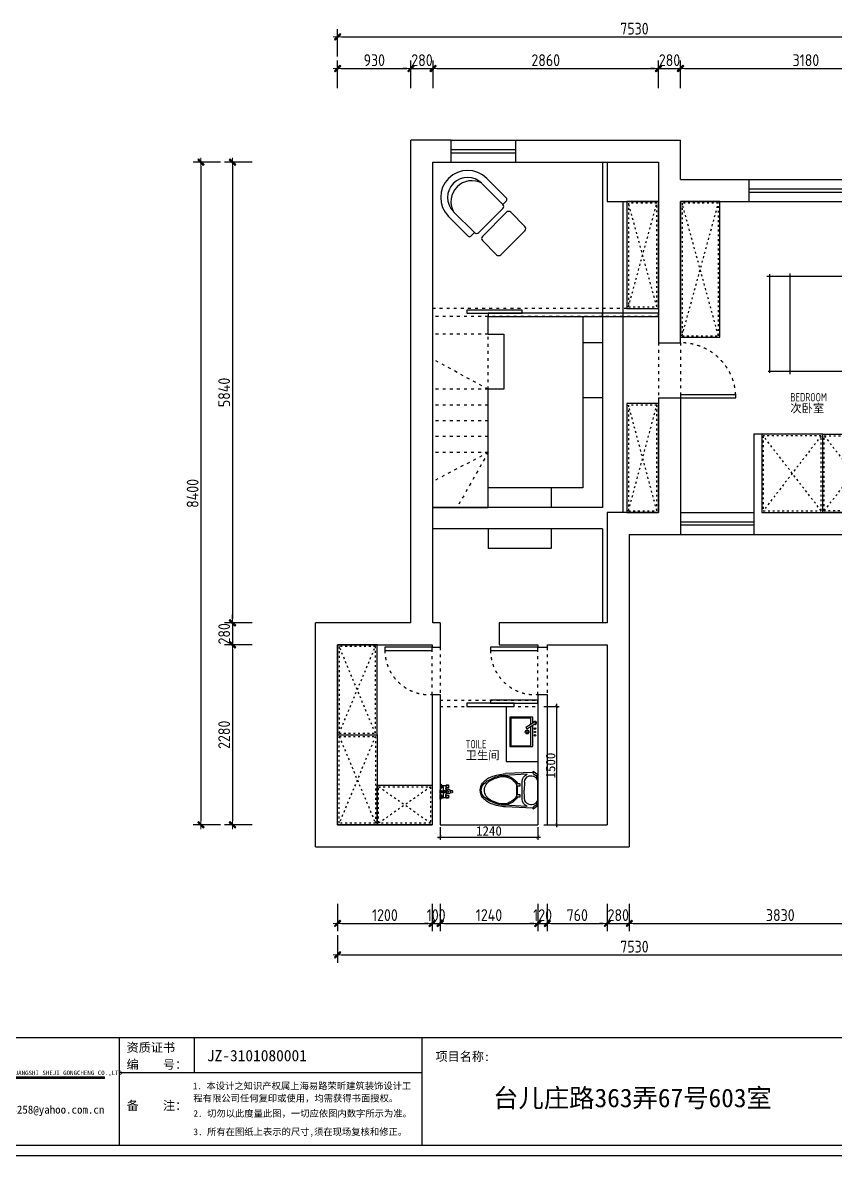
# Model space of a CAD drawing. Header units: millimetres. Extents: x -58733 to 427521, y -235734 to 553534.
# Drawn here: x 161435 to 171743, y -221810 to -207450 of the extents above; entities that cross this region are included whole.
import ezdxf

# ---------------------------------------------------------------- set-up
doc = ezdxf.new("R2010")
doc.units = ezdxf.units.MM
doc.linetypes.add('ACAD_ISO03W100', pattern=[30, 12, -18])
for name, color, linetype in [('00-墙体', 7, 'Continuous'), ('02-洁具及配件（地平图显示）', 1, 'Continuous'), ('02-活动家具', 1, 'Continuous'), ('E-立面活动家具', 1, 'Continuous'), ('图框', 251, 'Continuous'), ('目录文字', 8, 'Continuous')]:
    doc.layers.add(name, color=color, linetype=linetype)
doc.layers.add('P★10 文字说明', color=32, linetype='Continuous', lineweight=0)
doc.layers.add('墙体', color=7, linetype='Continuous', lineweight=30)
doc.styles.add('CCD_DIM', font='ARCHS.SHX')
doc.styles.get("Standard").update_dxf_attribs({"font": 'simsun.ttc'})
doc.styles.add('宋体', font='simsun.ttc', dxfattribs={"height": 120})
doc.styles.add('编号', font='ARCHSTYL.SHX', dxfattribs={"width": 0.8})
doc.styles.add('英文', font='simhei.ttf')
doc.styles.add('黑体', font='simhei.ttf')
doc.dimstyles.new('1', dxfattribs={"dimscale": 33, "dimtxt": 3, "dimasz": 1.2, "dimexe": 1, "dimexo": 1, "dimgap": 0.5, "dimtad": 1, "dimdec": 0, "dimrnd": 5, "dimdsep": 46, "dimtxsty": '宋体', "dimblk": 'ARCHTICK', "dimcen": 0.5, "dimdle": 1, "dimclrd": 251, "dimclre": 252, "dimclrt": 2, "dimadec": 0, "dimazin": 0, "dimtfac": 1, "dimtdec": 0, "dimtix": 1, "dimtmove": 2, "dimatfit": 3, "dimldrblk": 'DOT', "dimfxl": 5, "dimfxlon": 1, "dimlwd": -1, "dimlwe": -1, "dimarcsym": 0})
doc.dimstyles.new('海龍1：50', dxfattribs={"dimscale": 50, "dimtxt": 3, "dimasz": 1, "dimexe": 2, "dimexo": 2, "dimgap": 0.6, "dimtad": 1, "dimdec": 0, "dimrnd": 5, "dimdsep": 46, "dimtxsty": 'CCD_DIM', "dimblk": 'WS-cj', "dimcen": 1, "dimclrd": 242, "dimclre": 242, "dimclrt": 2, "dimadec": 0, "dimazin": 2, "dimtfac": 1, "dimtdec": 0, "dimtix": 1, "dimtmove": 2, "dimatfit": 3, "dimldrblk": 'CCD_Leader_Arrow', "dimfxl": 5, "dimfxlon": 1, "dimtolj": 1, "dimarcsym": 0})

# ---------------------------------------------------------------- blocks, each defined once
blk = doc.blocks.new('图框1比60')
blk.add_hatch(color=8).paths.add_polyline_path([(162610, 45245), (162610, 45227), (166263, 45227), (166263, 45245)])
at = {"color": 8}
for p, q in [((166263, 45245), (162610, 45245)), ((166263, 45227), (162610, 45227)), ((166263, 45227), (166263, 45245))]:
    blk.add_line(p, q, dxfattribs=at)
at = {"layer": '图框', "color": 8}
for p, q in [((161809, 45797), (185898, 45797)), ((161809, 45797), (185898, 45797)), ((166465, 45797), (166465, 44297)), ((167511, 45797), (167511, 45305)), ((170675, 45797), (170675, 44297)), ((170675, 45305), (166465, 45305)), ((161809, 44297), (185898, 44297))]:
    blk.add_line(p, q, dxfattribs=at)
at = {"layer": '图框', "color": 121}
blk.add_line((161670, 44157), (186038, 44157), dxfattribs=at)
at = {"layer": '目录文字', "color": 8, "width": 0.999898}
for s, height, style, p in [('资质证书', 123.8, '宋体', (166569, 45595)), ('项目名称:', 123.3, '黑体', (170866, 45468)), ('编    号：', 123.8, '宋体', (166569, 45359)), ('SHANGHAI RONGXIN JIANZHU ZHUANGSHI SHEJI GONGCHENG CO.,LTD', 61.54, '英文', (163713, 45273)), ('1. 本设计之知识产权属上海易路荣昕建筑装饰设计工', 92.51, '黑体', (167491, 45076)), ('台儿庄路363弄67号603室', 258.72, '宋体', (171666, 44826)), ('备    注：', 123.8, '宋体', (166569, 44788)), ('程有限公司任何复印或使用，均需获得书面授权。', 92.51, '黑体', (167498, 44904)), ('root@w5258.com rxw5258@yahoo.com.cn', 111.72, '英文', (163600, 44737)), ('2. 切勿以此度量此图，一切应依图内数字所示为准。', 92.51, '黑体', (167500, 44693)), ('3. 所有在图纸上表示的尺寸,须在现场复核和修正。', 92.51, '黑体', (167500, 44438))]:
    blk.add_text(s, height=height, dxfattribs=dict(at, style=style)).set_placement(p)
at = {"layer": '目录文字', "width": 1}
blk.add_text('JZ-3101080001', height=157.18, dxfattribs=at).set_placement((167687, 45465))
blk = doc.blocks.new('zw$DBEA')
for p, q in [((2102, 1237), (0, 1237)), ((36, 1266), (36, 20)), ((36, 1253), (36, 16)), ((2045, 30), (2045, 1248)), ((2086, 1253), (2086, 16)), ((16, 37), (2102, 37))]:
    blk.add_line(p, q)
at = {"color": 251}
for p, q in [((292, 1277), (292, 0)), ((987, 1277), (987, 0)), ((1556, 100), (1556, 1149)), ((1526, 1121), (1990, 1121)), ((1966, 1144), (1966, 106)), ((2003, 139), (1520, 139))]:
    blk.add_line(p, q, dxfattribs=at)
blk = doc.blocks.new('A$C47FE7B04')
at = {"color": 251}
for p, q in [((35, 136), (50, 437)), ((443, 136), (428, 437)), ((350, 200), (128, 200)), ((138, 171), (239, 175)), ((153, 278), (153, 229)), ((153, 229), (186, 229)), ((185, 271), (293, 271)), ((186, 229), (186, 271)), ((292, 256), (186, 256)), ((340, 171), (239, 175)), ((292, 271), (292, 229)), ((292, 229), (325, 229)), ((325, 229), (325, 278)), ((94, 14), (55, 14)), ((424, 14), (384, 14)), ((76, 0), (403, 0)), ((436, 0), (436, 0))]:
    blk.add_line(p, q, dxfattribs=at)
for p, q in [((12, 67), (28, 412)), ((466, 67), (450, 412)), ((42, 0), (0, 60)), ((436, 0), (478, 60)), ((436, 0), (42, 0))]:
    blk.add_line(p, q)
for centre, radius, start, end in [((239, 580), 151, 53.3224, 126.6999), ((704, 355), 678, 159.5, 175.2), ((305, 501), 254, 128, 158.7), ((173, 501), 254, 21.3, 52), ((-226, 355), 678, 4.8, 20.5), ((76, 64), 63.8, 177, 184.041), ((402, 64), 63.8, 355.9513, 3)]:
    blk.add_arc(centre, radius, start, end)
for centre, radius, start, end in [((667, 317), 635, 150.6001, 163.4407), ((667, 317), 620, 152.8687, 163.4334), ((302, 523), 216, 127.6232, 150.6955), ((239, 536), 140, 27.1313, 152.8687), ((239, 607), 111, 90, 128.3644), ((239, 607), 111, 51.6356, 90), ((176, 523), 216, 29.3045, 52.3768), ((-189, 317), 620, 16.5666, 27.1313), ((-189, 317), 635, 16.5593, 29.3999), ((256, 441), 206, 164.0575, 208.1206), ((256, 441), 191, 164.0809, 199.8651), ((222, 441), 191, 340.1349, 15.9191), ((222, 441), 206, 331.8794, 15.9425), ((291, 457), 244, 207.4735, 235.4741), ((291, 457), 229, 200.5577, 226.0032), ((185, 347), 76.2, 226.0032, 270), ((293, 347), 76.2, 270, 313.9968), ((187, 457), 244, 304.5259, 332.5265), ((187, 457), 229, 313.9968, 339.4423), ((137, 88), 112, 94.5, 155.1), ((141, 82), 89.1, 92.2, 160.4), ((337, 82), 89.1, 19.6, 87.8), ((341, 88), 112, 24.9, 85.5), ((5, 10), 49.9, 81.6639, 95.7795), ((5, 10), 49.9, 4.936, 81.6639), ((144, 89), 89.8, 164.9956, 261.9532), ((334, 89), 89.8, 278.0468, 15.0044), ((473, 10), 49.9, 98.403, 175.064), ((473, 10), 49.9, 84.2205, 98.403)]:
    blk.add_arc(centre, radius, start, end, dxfattribs=at)
blk = doc.blocks.new('A$C148A1841')
at = {"extrusion": (0, 1, 0)}
for p, q in [((0, 360), (0, 0)), ((95, 360), (0, 360)), ((460, 360), (125, 360)), ((460, 0), (460, 360)), ((0, 0), (460, 0))]:
    blk.add_line(p, q, dxfattribs=at)
at = {"color": 251, "ltscale": 10, "extrusion": (0, 1, 0)}
for p, q in [((15, 330), (15, 15)), ((114, 330), (15, 330)), ((445, 330), (143, 330)), ((445, 15), (445, 330)), ((15, 15), (445, 15))]:
    blk.add_line(p, q, dxfattribs=at)
at = {"color": 251}
for p, q in [((198, 271), (216, 271)), ((230, 288), (230, 304)), ((230, 254), (230, 238)), ((246, 271), (263, 271))]:
    blk.add_line(p, q, dxfattribs=at)
at = {"color": 251, "ltscale": 10}
blk.add_lwpolyline([(162, 252), (183, 266), (98, 402, 1), (77, 389)], format="xyb", close=True, dxfattribs=at)
at = {"color": 251}
for radius in [29.4, 19.8]:
    blk.add_circle((230, 271), radius, dxfattribs=at)
at = {"color": 251, "ltscale": 10}
blk.add_arc((88, 396), 25, 331.6515, 271.6515, dxfattribs=at)
at = {"color": 251}
for centre, major_axis, start_param, end_param in [((177, 396), (-9.43, 9.43), 0.785398, 7.068583), ((230, 396), (-6.29, 6.29), 0.785398, 7.068583), ((283, 396), (9.43, 9.43), 2.356194490192192, 8.639379797371777)]:
    blk.add_ellipse(centre, major_axis=major_axis, ratio=1, start_param=start_param, end_param=end_param, dxfattribs=at)
blk = doc.blocks.new('A$C161B1048')
for p, q in [((0, 159), (58, 159)), ((0, 151), (0, 159)), ((0, 151), (16, 135)), ((58, 151), (43, 135)), ((58, 159), (58, 151)), ((119, 159), (71, 159)), ((86, 147), (85, 147)), ((86, 147), (86, 100)), ((95, 147), (86, 147)), ((95, 147), (104, 147)), ((104, 147), (104, 100)), ((104, 147), (106, 147)), ((190, 159), (132, 159)), ((132, 159), (132, 151)), ((132, 151), (147, 135)), ((190, 151), (175, 135)), ((190, 151), (190, 159)), ((16, 135), (19, 135)), ((19, 130), (16, 128)), ((16, 128), (16, 122)), ((16, 122), (19, 120)), ((19, 120), (16, 118)), ((16, 118), (16, 89)), ((18, 87), (18, 86)), ((19, 135), (19, 130)), ((39, 120), (86, 120)), ((40, 135), (40, 130)), ((43, 135), (40, 135)), ((40, 130), (42, 128)), ((42, 122), (40, 120)), ((42, 128), (42, 122)), ((43, 87), (55, 87)), ((43, 86), (43, 87)), ((70, 46), (79, 84)), ((70, 44), (70, 44)), ((75, 74), (75, 67)), ((79, 34), (82, 5)), ((86, 100), (104, 100)), ((86, 89), (86, 85)), ((86, 89), (104, 89)), ((88, 0), (95, 0)), ((102, 0), (95, 0)), ((104, 120), (171, 120)), ((104, 89), (104, 85)), ((111, 34), (107, 5)), ((111, 84), (120, 46)), ((147, 87), (134, 87)), ((147, 135), (150, 135)), ((147, 86), (147, 87)), ((150, 130), (148, 128)), ((148, 128), (148, 122)), ((148, 122), (150, 120)), ((150, 135), (150, 130)), ((172, 120), (171, 120)), ((171, 87), (171, 87)), ((171, 87), (171, 86)), ((172, 135), (172, 130)), ((175, 135), (172, 135)), ((172, 130), (174, 128)), ((174, 122), (172, 120)), ((174, 128), (174, 122)), ((174, 89), (174, 118))]:
    blk.add_line(p, q)
at = {"color": 251}
for p, q in [((58, 151), (0, 151)), ((132, 151), (190, 151)), ((15, 54), (20, 78)), ((18, 87), (43, 87)), ((18, 86), (43, 86)), ((19, 135), (29, 135)), ((19, 130), (29, 130)), ((19, 120), (29, 120)), ((31, 52), (19, 52)), ((23, 128), (21, 130)), ((21, 120), (23, 122)), ((23, 128), (26, 130)), ((23, 122), (23, 128)), ((23, 122), (26, 120)), ((40, 135), (29, 135)), ((40, 130), (29, 130)), ((40, 120), (29, 120)), ((31, 52), (42, 52)), ((35, 128), (32, 130)), ((35, 122), (32, 120)), ((35, 128), (37, 130)), ((35, 122), (35, 128)), ((37, 120), (35, 122)), ((46, 54), (41, 78)), ((76, 58), (74, 63)), ((79, 57), (76, 58)), ((80, 67), (79, 57)), ((89, 65), (93, 53)), ((93, 53), (98, 53)), ((98, 53), (101, 65)), ((110, 68), (110, 57)), ((110, 57), (114, 58)), ((115, 74), (114, 69)), ((114, 58), (116, 65)), ((121, 44), (121, 44)), ((143, 54), (149, 78)), ((171, 87), (147, 87)), ((171, 86), (147, 86)), ((159, 52), (147, 52)), ((150, 135), (161, 135)), ((150, 130), (161, 130)), ((150, 120), (161, 120)), ((155, 128), (153, 130)), ((153, 120), (155, 122)), ((155, 128), (158, 130)), ((155, 122), (155, 128)), ((155, 122), (158, 120)), ((159, 52), (171, 52)), ((172, 135), (161, 135)), ((172, 130), (161, 130)), ((172, 120), (161, 120)), ((167, 128), (164, 130)), ((167, 122), (164, 120)), ((167, 128), (169, 130)), ((167, 122), (167, 128)), ((169, 120), (167, 122)), ((175, 54), (169, 78))]:
    blk.add_line(p, q, dxfattribs=at)
for centre, radius, start, end in [((86, 163), 16.1, 196.4663, 264.7097), ((104, 163), 16.1, 275.2903, 343.5337), ((216, 37), 206, 167.1247, 175.6663), ((32, 106), 57, 247.8225, 268.6863), ((19, 81), 4.17, 95.2861, 155.1491), ((18, 89), 2.26, 180, 283.6855), ((29, 106), 57, 271.3137, 292.1775), ((42, 81), 4.17, 24.8509, 84.7139), ((-155, 37), 206, 4.3337, 12.8753), ((55, 66), 20.9, 23.4502, 90), ((76, 43), 6.14, 155.6461, 180), ((76, 43), 6.14, 180, 221.2126), ((85, 51), 18.4, 221.2126, 244.6886), ((91, 64), 32.8, 244.6886, 258.9162), ((80, 84), 0.732, 111.5874, 180), ((80, 84), 0.732, 180, 248.4126), ((87, 66), 20.2, 99.3077, 111.5874), ((87, 102), 20.2, 248.4126, 260.6923), ((88, 6), 5.6, 186.0979, 272.3749), ((93, 94), 9.16, 140.1022, 219.8978), ((92, 37), 49.5, 96.7319, 99.3077), ((92, 131), 49.5, 260.6923, 266.1163), ((95, 85), 53.9, 258.9162, 270), ((87, 85), 0.443, 180, 247.4671), ((91, 95), 11, 247.4671, 260.2489), ((93, 111), 26.9, 260.2489, 265.9284), ((95, 178), 96.5, 266.1163, 270), ((95, 136), 52.2, 265.9284, 270), ((95, 136), 52.2, 270, 274.0716), ((95, 178), 96.5, 270, 273.8837), ((95, 85), 53.9, 270, 281.0838), ((97, 111), 26.9, 274.0716, 279.7511), ((100, 95), 11, 279.7511, 292.5329), ((98, 131), 49.5, 273.8837, 279.3077), ((102, 6), 5.6, 267.6251, 353.9021), ((97, 94), 9.16, 320.1022, 39.8978), ((98, 37), 49.5, 80.6923, 83.2681), ((104, 85), 0.443, 292.5329, 0), ((99, 64), 32.8, 281.0838, 295.3114), ((103, 66), 20.2, 68.4126, 80.6923), ((103, 102), 20.2, 279.3077, 291.5874), ((110, 84), 0.732, 291.5874, 0), ((110, 84), 0.732, 360, 68.4126), ((105, 51), 18.4, 295.3114, 318.7874), ((134, 66), 20.9, 90, 156.5498), ((115, 43), 6.14, 318.7874, 0), ((115, 43), 6.14, 0, 24.3539), ((345, 37), 206, 167.1247, 175.6663), ((160, 106), 57, 247.8225, 268.6863), ((147, 81), 4.17, 95.2861, 155.1491), ((158, 106), 57, 271.3137, 292.1775), ((172, 89), 2.26, 256.3145, 0), ((171, 81), 4.17, 24.8509, 84.7139), ((172, 118), 2, 0, 90), ((-27, 37), 206, 4.3337, 12.8753)]:
    blk.add_arc(centre, radius, start, end)
for centre, radius, start, end in [((11, 60), 7.1, 268.6863, 306.614), ((-79, 60), 94, 356.2802, 9.9331), ((19, 57), 4.74, 212.3784, 270), ((30, 73), 10.8, 86.7185, 152.529), ((31, 73), 10.8, 27.471, 93.2815), ((42, 57), 4.74, 270, 327.6216), ((140, 60), 94, 170.0669, 183.7198), ((51, 60), 7.1, 233.386, 271.3137), ((95, 100), 17, 122.2278, 235.4154), ((84, 94), 5.2, 68.9619, 78.2634), ((84, 95), 5.2, 281.7366, 291.0381), ((84, 94), 4.83, 47.1211, 68.9619), ((84, 95), 4.83, 291.0381, 312.8789), ((84, 94), 4.53, 24.0405, 47.1211), ((84, 95), 4.53, 312.8789, 335.9595), ((85, 94), 4.18, 0, 24.0405), ((85, 94), 4.18, 335.9595, 0), ((94, 94), 4.18, 155.9595, 180), ((94, 94), 4.18, 180, 204.0405), ((95, 94), 4.53, 132.8789, 155.9595), ((95, 95), 4.53, 204.0405, 227.1211), ((95, 94), 4.83, 111.0381, 132.8789), ((95, 95), 4.83, 227.1211, 248.9619), ((95, 94), 5.2, 90, 111.0381), ((95, 95), 5.2, 248.9619, 270), ((95, 94), 5.2, 68.9619, 90), ((95, 95), 5.2, 270, 291.0381), ((95, 94), 4.83, 47.1211, 68.9619), ((95, 95), 4.83, 291.0381, 312.8789), ((95, 94), 4.53, 24.0405, 47.1211), ((95, 95), 4.53, 312.8789, 335.9595), ((96, 94), 4.18, 0, 24.0405), ((96, 94), 4.18, 335.9595, 0), ((106, 94), 4.18, 155.9595, 180), ((106, 94), 4.18, 180, 204.0405), ((106, 94), 4.53, 132.8789, 155.9595), ((106, 95), 4.53, 204.0405, 227.1211), ((106, 94), 4.83, 111.0381, 132.8789), ((106, 95), 4.83, 227.1211, 248.9619), ((95, 100), 17, 304.4767, 58.4244), ((106, 94), 5.2, 101.7366, 111.0381), ((106, 95), 5.2, 248.9619, 258.2634), ((139, 60), 7.1, 268.6863, 306.614), ((49, 60), 94, 356.2802, 9.9331), ((147, 57), 4.74, 212.3784, 270), ((158, 73), 10.8, 86.7185, 152.529), ((160, 73), 10.8, 27.471, 93.2815), ((171, 57), 4.74, 270, 327.6216), ((269, 60), 94, 170.0669, 183.7198), ((179, 60), 7.1, 233.386, 271.3137)]:
    blk.add_arc(centre, radius, start, end, dxfattribs=at)
blk = doc.blocks.new('zw$DCE2')
for p, q in [((316, 1068), (11, 763)), ((550, 889), (370, 1068)), ((550, 835), (244, 530)), ((597, 788), (291, 483)), ((651, 788), (695, 833)), ((979, 585), (731, 833)), ((11, 709), (191, 530)), ((291, 429), (246, 384)), ((246, 349), (495, 100)), ((246, 349), (375, 220))]:
    blk.add_line(p, q)
at = {"color": 251}
for p, q in [((916, 522), (651, 788)), ((291, 429), (557, 163)), ((291, 429), (382, 338))]:
    blk.add_line(p, q, dxfattribs=at)
for centre, radius, start, end in [((343, 1041), 38.1, 45, 135), ((523, 862), 38.1, 315, 45), ((38, 736), 38.1, 135, 225), ((624, 761), 38.1, 45, 135), ((713, 815), 25, 45, 135), ((737, 342), 342, 225, 45), ((217, 557), 38.1, 225, 315), ((318, 456), 38.1, 135, 225), ((264, 366), 25, 135, 225)]:
    blk.add_arc(centre, radius, start, end)
for centre, radius, start, end in [((737, 342), 254, 225, 45), ((684, 395), 265, 241.2602, 28.7398)]:
    blk.add_arc(centre, radius, start, end, dxfattribs=at)
blk = doc.blocks.new('WS-cj')
blk.add_hatch(color=1).paths.add_polyline_path([(0.59, 0.82), (-0.82, -0.59), (-0.59, -0.82), (0.82, 0.59)])
at = {"color": 1, "linetype": 'ByBlock', "lineweight": 0}
for p, q in [((-1.1, 0), (0, 0)), ((0, 0), (1.1, 0))]:
    blk.add_line(p, q, dxfattribs=at)
at = {"color": 1}
blk.add_lwpolyline([(0.59, 0.82), (-0.82, -0.59), (-0.59, -0.82), (0.82, 0.59)], close=True, dxfattribs=at)
blk = doc.blocks.new('*D1204')
at = {"color": 242, "lineweight": -2}
for p, q in [((165430, -208281), (165430, -207931)), ((165480, -208031), (166310, -208031)), ((166360, -208281), (166360, -207931))]:
    blk.add_line(p, q, dxfattribs=at)
at = {"layer": 'Defpoints', "color": 0}
for p in [(166360, -208031), (165430, -208431), (166360, -208431)]:
    blk.add_point(p, dxfattribs=at)
at = {"color": 242, "linetype": 'ByBlock', "lineweight": -2, "xscale": 50, "yscale": 50, "zscale": 50, "rotation": 180}
blk.add_blockref('WS-cj', (165430, -208031), dxfattribs=at)
at = {"color": 242, "linetype": 'ByBlock', "lineweight": -2, "xscale": 50, "yscale": 50, "zscale": 50}
blk.add_blockref('WS-cj', (166360, -208031), dxfattribs=at)
at = {"color": 2, "insert": (165895, -207926), "char_height": 150, "attachment_point": 5, "style": 'CCD_DIM'}
blk.add_mtext('\\A1;930', dxfattribs=at)
blk = doc.blocks.new('CCD_Leader_Arrow')
at = {"color": 1, "linetype": 'ByBlock'}
blk.add_line((0, 0), (-1, 0), dxfattribs=at)
for points in [[(-0.86, 0.67), (-0.6, 0.85), (-0.24, 0), (0, 0)], [(-0.86, -0.67), (-0.6, -0.85), (-0.24, 0), (0, 0)]]:
    blk.add_solid(points, dxfattribs=at)
blk = doc.blocks.new('*D1205')
at = {"color": 242, "lineweight": -2}
for p, q in [((166310, -208031), (166260, -208031)), ((166360, -208281), (166360, -207931)), ((166360, -208031), (166640, -208031)), ((166640, -208281), (166640, -207931)), ((166690, -208031), (166740, -208031))]:
    blk.add_line(p, q, dxfattribs=at)
at = {"layer": 'Defpoints', "color": 0}
for p in [(166640, -208031), (166360, -208431), (166640, -208431)]:
    blk.add_point(p, dxfattribs=at)
at = {"color": 242, "linetype": 'ByBlock', "lineweight": -2, "xscale": 50, "yscale": 50, "zscale": 50}
blk.add_blockref('WS-cj', (166360, -208031), dxfattribs=at)
at = {"color": 242, "linetype": 'ByBlock', "lineweight": -2, "xscale": 50, "yscale": 50, "zscale": 50, "rotation": 180}
blk.add_blockref('WS-cj', (166640, -208031), dxfattribs=at)
at = {"color": 2, "insert": (166500, -207926), "char_height": 150, "attachment_point": 5, "style": 'CCD_DIM'}
blk.add_mtext('\\A1;280', dxfattribs=at)
blk = doc.blocks.new('*D1206')
at = {"color": 242, "lineweight": -2}
for p, q in [((166640, -208281), (166640, -207931)), ((166690, -208031), (169450, -208031)), ((169500, -208281), (169500, -207931))]:
    blk.add_line(p, q, dxfattribs=at)
at = {"layer": 'Defpoints', "color": 0}
for p in [(169500, -208031), (166640, -208431), (169500, -208431)]:
    blk.add_point(p, dxfattribs=at)
at = {"color": 242, "linetype": 'ByBlock', "lineweight": -2, "xscale": 50, "yscale": 50, "zscale": 50, "rotation": 180}
blk.add_blockref('WS-cj', (166640, -208031), dxfattribs=at)
at = {"color": 242, "linetype": 'ByBlock', "lineweight": -2, "xscale": 50, "yscale": 50, "zscale": 50}
blk.add_blockref('WS-cj', (169500, -208031), dxfattribs=at)
at = {"color": 2, "insert": (168070, -207926), "char_height": 150, "attachment_point": 5, "style": 'CCD_DIM'}
blk.add_mtext('\\A1;2860', dxfattribs=at)
blk = doc.blocks.new('*D1207')
at = {"color": 242, "lineweight": -2}
for p, q in [((169450, -208031), (169400, -208031)), ((169500, -208281), (169500, -207931)), ((169500, -208031), (169780, -208031)), ((169780, -208281), (169780, -207931)), ((169830, -208031), (169880, -208031))]:
    blk.add_line(p, q, dxfattribs=at)
at = {"layer": 'Defpoints', "color": 0}
for p in [(169780, -208031), (169500, -208431), (169780, -208431)]:
    blk.add_point(p, dxfattribs=at)
at = {"color": 242, "linetype": 'ByBlock', "lineweight": -2, "xscale": 50, "yscale": 50, "zscale": 50}
blk.add_blockref('WS-cj', (169500, -208031), dxfattribs=at)
at = {"color": 242, "linetype": 'ByBlock', "lineweight": -2, "xscale": 50, "yscale": 50, "zscale": 50, "rotation": 180}
blk.add_blockref('WS-cj', (169780, -208031), dxfattribs=at)
at = {"color": 2, "insert": (169640, -207926), "char_height": 150, "attachment_point": 5, "style": 'CCD_DIM'}
blk.add_mtext('\\A1;280', dxfattribs=at)
blk = doc.blocks.new('*D1208')
at = {"color": 242, "lineweight": -2}
for p, q in [((169780, -208281), (169780, -207931)), ((169830, -208031), (172910, -208031)), ((172960, -208281), (172960, -207931))]:
    blk.add_line(p, q, dxfattribs=at)
at = {"layer": 'Defpoints', "color": 0}
for p in [(172960, -208031), (169780, -208431), (172960, -208431)]:
    blk.add_point(p, dxfattribs=at)
at = {"color": 242, "linetype": 'ByBlock', "lineweight": -2, "xscale": 50, "yscale": 50, "zscale": 50, "rotation": 180}
blk.add_blockref('WS-cj', (169780, -208031), dxfattribs=at)
at = {"color": 242, "linetype": 'ByBlock', "lineweight": -2, "xscale": 50, "yscale": 50, "zscale": 50}
blk.add_blockref('WS-cj', (172960, -208031), dxfattribs=at)
at = {"color": 2, "insert": (171370, -207926), "char_height": 150, "attachment_point": 5, "style": 'CCD_DIM'}
blk.add_mtext('\\A1;3180', dxfattribs=at)
blk = doc.blocks.new('*D1209')
at = {"color": 242, "lineweight": -2}
for p, q in [((165430, -207881), (165430, -207531)), ((165480, -207631), (172910, -207631)), ((172960, -207881), (172960, -207531))]:
    blk.add_line(p, q, dxfattribs=at)
at = {"layer": 'Defpoints', "color": 0}
for p in [(172960, -207631), (165430, -208431), (172960, -208431)]:
    blk.add_point(p, dxfattribs=at)
at = {"color": 242, "linetype": 'ByBlock', "lineweight": -2, "xscale": 50, "yscale": 50, "zscale": 50, "rotation": 180}
blk.add_blockref('WS-cj', (165430, -207631), dxfattribs=at)
at = {"color": 242, "linetype": 'ByBlock', "lineweight": -2, "xscale": 50, "yscale": 50, "zscale": 50}
blk.add_blockref('WS-cj', (172960, -207631), dxfattribs=at)
at = {"color": 2, "insert": (169195, -207526), "char_height": 150, "attachment_point": 5, "style": 'CCD_DIM'}
blk.add_mtext('\\A1;7530', dxfattribs=at)
blk = doc.blocks.new('*D1210')
at = {"color": 242, "lineweight": -2}
for p, q in [((165430, -218619), (165430, -218969)), ((166630, -218619), (166630, -218969)), ((165480, -218869), (166580, -218869))]:
    blk.add_line(p, q, dxfattribs=at)
at = {"layer": 'Defpoints', "color": 0}
for p in [(165430, -218469), (166630, -218469), (166630, -218869)]:
    blk.add_point(p, dxfattribs=at)
at = {"color": 242, "linetype": 'ByBlock', "lineweight": -2, "xscale": 50, "yscale": 50, "zscale": 50, "rotation": 180}
blk.add_blockref('WS-cj', (165430, -218869), dxfattribs=at)
at = {"color": 242, "linetype": 'ByBlock', "lineweight": -2, "xscale": 50, "yscale": 50, "zscale": 50}
blk.add_blockref('WS-cj', (166630, -218869), dxfattribs=at)
at = {"color": 2, "insert": (166030, -218764), "char_height": 150, "attachment_point": 5, "style": 'CCD_DIM'}
blk.add_mtext('\\A1;1200', dxfattribs=at)
blk = doc.blocks.new('*D1211')
at = {"color": 242, "lineweight": -2}
for p, q in [((166730, -218619), (166730, -218969)), ((167970, -218619), (167970, -218969)), ((166780, -218869), (167920, -218869))]:
    blk.add_line(p, q, dxfattribs=at)
at = {"layer": 'Defpoints', "color": 0}
for p in [(166730, -218469), (167970, -218469), (167970, -218869)]:
    blk.add_point(p, dxfattribs=at)
at = {"color": 242, "linetype": 'ByBlock', "lineweight": -2, "xscale": 50, "yscale": 50, "zscale": 50, "rotation": 180}
blk.add_blockref('WS-cj', (166730, -218869), dxfattribs=at)
at = {"color": 242, "linetype": 'ByBlock', "lineweight": -2, "xscale": 50, "yscale": 50, "zscale": 50}
blk.add_blockref('WS-cj', (167970, -218869), dxfattribs=at)
at = {"color": 2, "insert": (167350, -218764), "char_height": 150, "attachment_point": 5, "style": 'CCD_DIM'}
blk.add_mtext('\\A1;1240', dxfattribs=at)
blk = doc.blocks.new('*D1212')
at = {"color": 242, "lineweight": -2}
for p, q in [((168090, -218619), (168090, -218969)), ((168850, -218619), (168850, -218969)), ((168140, -218869), (168800, -218869))]:
    blk.add_line(p, q, dxfattribs=at)
at = {"layer": 'Defpoints', "color": 0}
for p in [(168090, -218469), (168850, -218469), (168850, -218869)]:
    blk.add_point(p, dxfattribs=at)
at = {"color": 242, "linetype": 'ByBlock', "lineweight": -2, "xscale": 50, "yscale": 50, "zscale": 50, "rotation": 180}
blk.add_blockref('WS-cj', (168090, -218869), dxfattribs=at)
at = {"color": 242, "linetype": 'ByBlock', "lineweight": -2, "xscale": 50, "yscale": 50, "zscale": 50}
blk.add_blockref('WS-cj', (168850, -218869), dxfattribs=at)
at = {"color": 2, "insert": (168470, -218764), "char_height": 150, "attachment_point": 5, "style": 'CCD_DIM'}
blk.add_mtext('\\A1;760', dxfattribs=at)
blk = doc.blocks.new('*D1213')
at = {"color": 242, "lineweight": -2}
for p, q in [((168850, -218619), (168850, -218969)), ((169130, -218619), (169130, -218969)), ((168800, -218869), (168750, -218869)), ((168850, -218869), (169130, -218869)), ((169180, -218869), (169230, -218869))]:
    blk.add_line(p, q, dxfattribs=at)
at = {"layer": 'Defpoints', "color": 0}
for p in [(168850, -218469), (169130, -218469), (169130, -218869)]:
    blk.add_point(p, dxfattribs=at)
at = {"color": 242, "linetype": 'ByBlock', "lineweight": -2, "xscale": 50, "yscale": 50, "zscale": 50}
blk.add_blockref('WS-cj', (168850, -218869), dxfattribs=at)
at = {"color": 242, "linetype": 'ByBlock', "lineweight": -2, "xscale": 50, "yscale": 50, "zscale": 50, "rotation": 180}
blk.add_blockref('WS-cj', (169130, -218869), dxfattribs=at)
at = {"color": 2, "insert": (168990, -218764), "char_height": 150, "attachment_point": 5, "style": 'CCD_DIM'}
blk.add_mtext('\\A1;280', dxfattribs=at)
blk = doc.blocks.new('*D1214')
at = {"color": 242, "lineweight": -2}
for p, q in [((169130, -218619), (169130, -218969)), ((172960, -218619), (172960, -218969)), ((169180, -218869), (172910, -218869))]:
    blk.add_line(p, q, dxfattribs=at)
at = {"layer": 'Defpoints', "color": 0}
for p in [(169130, -218469), (172960, -218469), (172960, -218869)]:
    blk.add_point(p, dxfattribs=at)
at = {"color": 242, "linetype": 'ByBlock', "lineweight": -2, "xscale": 50, "yscale": 50, "zscale": 50, "rotation": 180}
blk.add_blockref('WS-cj', (169130, -218869), dxfattribs=at)
at = {"color": 242, "linetype": 'ByBlock', "lineweight": -2, "xscale": 50, "yscale": 50, "zscale": 50}
blk.add_blockref('WS-cj', (172960, -218869), dxfattribs=at)
at = {"color": 2, "insert": (171045, -218764), "char_height": 150, "attachment_point": 5, "style": 'CCD_DIM'}
blk.add_mtext('\\A1;3830', dxfattribs=at)
blk = doc.blocks.new('*D1215')
at = {"color": 242, "lineweight": -2}
for p, q in [((165430, -219019), (165430, -219369)), ((172960, -219019), (172960, -219369)), ((165480, -219269), (172910, -219269))]:
    blk.add_line(p, q, dxfattribs=at)
at = {"layer": 'Defpoints', "color": 0}
for p in [(165430, -218469), (172960, -218469), (172960, -219269)]:
    blk.add_point(p, dxfattribs=at)
at = {"color": 242, "linetype": 'ByBlock', "lineweight": -2, "xscale": 50, "yscale": 50, "zscale": 50, "rotation": 180}
blk.add_blockref('WS-cj', (165430, -219269), dxfattribs=at)
at = {"color": 242, "linetype": 'ByBlock', "lineweight": -2, "xscale": 50, "yscale": 50, "zscale": 50}
blk.add_blockref('WS-cj', (172960, -219269), dxfattribs=at)
at = {"color": 2, "insert": (169195, -219164), "char_height": 150, "attachment_point": 5, "style": 'CCD_DIM'}
blk.add_mtext('\\A1;7530', dxfattribs=at)
blk = doc.blocks.new('*D1216')
at = {"color": 242, "lineweight": -2}
for p, q in [((164346, -209218), (163996, -209218)), ((164096, -209268), (164096, -215008)), ((164346, -215058), (163996, -215058))]:
    blk.add_line(p, q, dxfattribs=at)
at = {"layer": 'Defpoints', "color": 0}
for p in [(164496, -209218), (164096, -215058), (164496, -215058)]:
    blk.add_point(p, dxfattribs=at)
at = {"color": 242, "linetype": 'ByBlock', "lineweight": -2, "xscale": 50, "yscale": 50, "zscale": 50}
for p, rotation in [((164096, -209218), 90), ((164096, -215058), 270)]:
    blk.add_blockref('WS-cj', p, dxfattribs=dict(at, rotation=rotation))
at = {"color": 2, "insert": (163991, -212138), "char_height": 150, "attachment_point": 5, "rotation": 90, "style": 'CCD_DIM'}
blk.add_mtext('\\A1;5840', dxfattribs=at)
blk = doc.blocks.new('*D1217')
at = {"color": 242, "lineweight": -2}
for p, q in [((164096, -215008), (164096, -214958)), ((164346, -215058), (163996, -215058)), ((164096, -215058), (164096, -215338)), ((164346, -215338), (163996, -215338)), ((164096, -215388), (164096, -215438))]:
    blk.add_line(p, q, dxfattribs=at)
at = {"layer": 'Defpoints', "color": 0}
for p in [(164496, -215058), (164096, -215338), (164496, -215338)]:
    blk.add_point(p, dxfattribs=at)
at = {"color": 242, "linetype": 'ByBlock', "lineweight": -2, "xscale": 50, "yscale": 50, "zscale": 50}
for p, rotation in [((164096, -215058), 270), ((164096, -215338), 90)]:
    blk.add_blockref('WS-cj', p, dxfattribs=dict(at, rotation=rotation))
at = {"color": 2, "insert": (163991, -215198), "char_height": 150, "attachment_point": 5, "rotation": 90, "style": 'CCD_DIM'}
blk.add_mtext('\\A1;280', dxfattribs=at)
blk = doc.blocks.new('*D1218')
at = {"color": 242, "lineweight": -2}
for p, q in [((164346, -215338), (163996, -215338)), ((164096, -215388), (164096, -217568)), ((164346, -217618), (163996, -217618))]:
    blk.add_line(p, q, dxfattribs=at)
at = {"layer": 'Defpoints', "color": 0}
for p in [(164496, -215338), (164096, -217618), (164496, -217618)]:
    blk.add_point(p, dxfattribs=at)
at = {"color": 242, "linetype": 'ByBlock', "lineweight": -2, "xscale": 50, "yscale": 50, "zscale": 50}
for p, rotation in [((164096, -215338), 90), ((164096, -217618), 270)]:
    blk.add_blockref('WS-cj', p, dxfattribs=dict(at, rotation=rotation))
at = {"color": 2, "insert": (163991, -216478), "char_height": 150, "attachment_point": 5, "rotation": 90, "style": 'CCD_DIM'}
blk.add_mtext('\\A1;2280', dxfattribs=at)
blk = doc.blocks.new('*D1219')
at = {"color": 242, "lineweight": -2}
for p, q in [((163946, -209218), (163596, -209218)), ((163696, -209268), (163696, -217568)), ((163946, -217618), (163596, -217618))]:
    blk.add_line(p, q, dxfattribs=at)
at = {"layer": 'Defpoints', "color": 0}
for p in [(164496, -209218), (163696, -217618), (164496, -217618)]:
    blk.add_point(p, dxfattribs=at)
at = {"color": 242, "linetype": 'ByBlock', "lineweight": -2, "xscale": 50, "yscale": 50, "zscale": 50}
for p, rotation in [((163696, -209218), 90), ((163696, -217618), 270)]:
    blk.add_blockref('WS-cj', p, dxfattribs=dict(at, rotation=rotation))
at = {"color": 2, "insert": (163591, -213418), "char_height": 150, "attachment_point": 5, "rotation": 90, "style": 'CCD_DIM'}
blk.add_mtext('\\A1;8400', dxfattribs=at)
blk = doc.blocks.new('*D1226')
at = {"color": 242, "lineweight": -2}
for p, q in [((167970, -218619), (167970, -218969)), ((168090, -218619), (168090, -218969)), ((167920, -218869), (167870, -218869)), ((167970, -218869), (168090, -218869)), ((168140, -218869), (168190, -218869))]:
    blk.add_line(p, q, dxfattribs=at)
at = {"layer": 'Defpoints', "color": 0}
for p in [(167970, -218469), (168090, -218469), (168090, -218869)]:
    blk.add_point(p, dxfattribs=at)
at = {"color": 242, "linetype": 'ByBlock', "lineweight": -2, "xscale": 50, "yscale": 50, "zscale": 50}
blk.add_blockref('WS-cj', (167970, -218869), dxfattribs=at)
at = {"color": 242, "linetype": 'ByBlock', "lineweight": -2, "xscale": 50, "yscale": 50, "zscale": 50, "rotation": 180}
blk.add_blockref('WS-cj', (168090, -218869), dxfattribs=at)
at = {"color": 2, "insert": (168030, -218764), "char_height": 150, "attachment_point": 5, "style": 'CCD_DIM'}
blk.add_mtext('\\A1;120', dxfattribs=at)
blk = doc.blocks.new('*D1227')
at = {"color": 242, "lineweight": -2}
for p, q in [((166630, -218619), (166630, -218969)), ((166730, -218619), (166730, -218969)), ((166580, -218869), (166530, -218869)), ((166630, -218869), (166730, -218869)), ((166780, -218869), (166830, -218869))]:
    blk.add_line(p, q, dxfattribs=at)
at = {"layer": 'Defpoints', "color": 0}
for p in [(166630, -218469), (166730, -218469), (166730, -218869)]:
    blk.add_point(p, dxfattribs=at)
at = {"color": 242, "linetype": 'ByBlock', "lineweight": -2, "xscale": 50, "yscale": 50, "zscale": 50}
blk.add_blockref('WS-cj', (166630, -218869), dxfattribs=at)
at = {"color": 242, "linetype": 'ByBlock', "lineweight": -2, "xscale": 50, "yscale": 50, "zscale": 50, "rotation": 180}
blk.add_blockref('WS-cj', (166730, -218869), dxfattribs=at)
at = {"color": 2, "insert": (166680, -218764), "char_height": 150, "attachment_point": 5, "style": 'CCD_DIM'}
blk.add_mtext('\\A1;100', dxfattribs=at)
blk = doc.blocks.new('_ArchTick')
at = {"color": 0, "linetype": 'ByBlock', "const_width": 0.15}
blk.add_lwpolyline([(-0.5, -0.5), (0.5, 0.5)], dxfattribs=at)
blk = doc.blocks.new('*D1455')
at = {"color": 251}
blk.add_line((168209, -217651), (168209, -216085), dxfattribs=at)
at = {"color": 252}
for p, q in [((168044, -216118), (168242, -216118)), ((168044, -217618), (168242, -217618))]:
    blk.add_line(p, q, dxfattribs=at)
at = {"layer": 'Defpoints', "color": 0}
for p in [(167970, -216118), (168209, -216118), (167970, -217618)]:
    blk.add_point(p, dxfattribs=at)
at = {"color": 251, "xscale": 39.6, "yscale": 39.6, "zscale": 39.6}
for p, rotation in [((168209, -216118), 90), ((168209, -217618), 270)]:
    blk.add_blockref('_ArchTick', p, dxfattribs=dict(at, rotation=rotation))
at = {"color": 2, "insert": (168132, -216868), "char_height": 120, "attachment_point": 5, "rotation": 90, "style": '宋体'}
blk.add_mtext('1500', dxfattribs=at)
blk = doc.blocks.new('_Dot')
at = {"color": 0, "linetype": 'ByBlock', "lineweight": -2}
blk.add_line((-0.5, 0), (-1, 0), dxfattribs=at)
at = {"color": 0, "linetype": 'ByBlock', "const_width": 0.5}
blk.add_lwpolyline([(-0.25, 0, 1), (0.25, 0, 1)], format="xyb", close=True, dxfattribs=at)
blk = doc.blocks.new('*D1456')
at = {"color": 252}
for p, q in [((166730, -217651), (166730, -217808)), ((167970, -217651), (167970, -217808))]:
    blk.add_line(p, q, dxfattribs=at)
at = {"color": 251}
blk.add_line((166697, -217775), (168003, -217775), dxfattribs=at)
at = {"layer": 'Defpoints', "color": 0}
for p in [(166730, -217618), (167970, -217618), (167970, -217775)]:
    blk.add_point(p, dxfattribs=at)
at = {"color": 251, "xscale": 39.6, "yscale": 39.6, "zscale": 39.6, "rotation": 180}
blk.add_blockref('_ArchTick', (166730, -217775), dxfattribs=at)
at = {"color": 251, "xscale": 39.6, "yscale": 39.6, "zscale": 39.6}
blk.add_blockref('_ArchTick', (167970, -217775), dxfattribs=at)
at = {"color": 2, "insert": (167350, -217698), "char_height": 120, "attachment_point": 5, "style": '宋体'}
blk.add_mtext('1240', dxfattribs=at)
blk = doc.blocks.new('家具哈哈')
for p, q in [((166359.6, -215058.4), (166359.6, -208938.4)), ((166869.6, -208938.4), (166359.6, -208938.4)), ((166869.6, -209218.4), (166869.6, -208938.4)), ((167689.6, -209218.4), (167689.6, -208938.4)), ((167689.6, -208938.4), (169779.6, -208938.4)), ((169779.6, -209438.4), (169779.6, -208938.4)), ((166639.6, -215058.4), (166639.6, -209218.4)), ((166639.6, -209218.4), (166869.6, -209218.4)), ((167689.6, -209218.4), (169499.6, -209218.4)), ((168849.6, -209218.4), (168849.6, -209718.4)), ((169499.6, -209218.4), (169499.6, -211508.4)), ((169779.6, -209438.4), (170649.6, -209438.4)), ((170649.6, -209718.4), (170649.6, -209438.4)), ((168849.6, -209718.4), (169499.6, -209718.4)), ((169779.6, -211508.4), (169779.6, -209718.4)), ((169779.6, -209718.4), (170649.6, -209718.4)), ((169499.6, -211508.4), (169779.6, -211508.4)), ((169499.6, -212208.4), (169779.6, -212208.4)), ((169499.6, -212208.4), (169499.6, -213658.4)), ((169779.6, -212208.4), (169779.6, -213938.4)), ((170709.6, -212668.4), (170709.6, -213938.4)), ((170809.6, -212668.4), (170709.6, -212668.4)), ((170809.6, -212668.4), (170809.6, -213658.4)), ((169499.6, -213658.4), (168849.6, -213658.4)), ((168849.6, -213658.4), (168849.6, -215058.4)), ((170809.6, -213658.4), (172959.6, -213658.4)), ((169129.6, -213938.4), (169129.6, -217898.4)), ((169129.6, -213938.4), (169779.6, -213938.4)), ((170709.6, -213938.4), (173239.6, -213938.4)), ((165149.6, -217898.4), (165149.6, -215058.4)), ((166359.6, -215058.4), (165149.6, -215058.4)), ((166729.6, -215058.4), (166639.6, -215058.4)), ((166729.6, -215058.4), (166729.6, -215368.4)), ((168849.6, -215058.4), (167479.6, -215058.4)), ((167479.6, -215058.4), (167479.6, -215338.4)), ((165429.6, -217618.4), (165429.6, -215338.4)), ((165429.6, -215338.4), (166629.6, -215338.4)), ((166629.6, -215338.4), (166629.6, -215368.4)), ((166629.6, -215368.4), (166729.6, -215368.4)), ((167479.6, -215338.4), (167969.6, -215338.4)), ((167969.6, -215338.4), (167969.6, -215368.4)), ((167969.6, -215368.4), (168089.6, -215368.4)), ((168089.6, -215338.4), (168849.6, -215338.4)), ((168089.6, -215338.4), (168089.6, -215368.4)), ((168849.6, -215338.4), (168849.6, -217618.4)), ((166629.6, -215968.4), (166629.6, -217618.4)), ((166629.6, -215968.4), (166729.6, -215968.4)), ((166729.6, -215968.4), (166729.6, -217618.4)), ((167969.6, -215968.4), (167969.6, -217618.4)), ((167969.6, -215968.4), (168089.6, -215968.4)), ((168089.6, -215968.4), (168089.6, -217618.4)), ((165429.6, -217618.4), (166629.6, -217618.4)), ((166729.6, -217618.4), (167969.6, -217618.4)), ((168089.6, -217618.4), (168849.6, -217618.4)), ((165149.6, -217898.4), (169129.6, -217898.4))]:
    blk.add_line(p, q)
at = {"color": 12}
for p, q in [((166869.6, -208938.4), (167689.6, -208938.4)), ((166869.6, -209218.4), (167689.6, -209218.4)), ((170649.6, -209438.4), (172089.6, -209438.4)), ((170649.6, -209718.4), (172089.6, -209718.4)), ((169779.6, -213658.4), (170709.6, -213658.4)), ((169779.6, -213938.4), (170709.6, -213938.4))]:
    blk.add_line(p, q, dxfattribs=at)
at = {"layer": '00-墙体', "color": 42}
for p, q in [((166869.6, -209058.4), (167689.6, -209058.4)), ((166869.6, -209098.4), (167689.6, -209098.4)), ((170649.6, -209558.4), (172089.6, -209558.4)), ((170649.6, -209598.4), (172089.6, -209598.4)), ((169779.6, -213778.4), (170709.6, -213778.4)), ((169779.6, -213818.4), (170709.6, -213818.4))]:
    blk.add_line(p, q, dxfattribs=at)
at = {"layer": '02-洁具及配件（地平图显示）', "ltscale": 0.8}
for p, q in [((167569.6, -216118.4), (167569.6, -216818.4)), ((167569.6, -216818.4), (167969.6, -216818.4))]:
    blk.add_line(p, q, dxfattribs=at)
at = {"layer": '02-活动家具', "color": 8, "ltscale": 3}
for p, q in [((168789.6, -209218.4), (168789.6, -213598.4)), ((169049.6, -209718.4), (169049.6, -213658.4)), ((168539.6, -211173.4), (168539.6, -213348.4)), ((168789.6, -211508.4), (168539.6, -211508.4)), ((168789.6, -212208.4), (168539.6, -212208.4)), ((168539.6, -213348.4), (167339.6, -213348.4)), ((168139.6, -213348.4), (168139.6, -213598.4)), ((168789.6, -213598.4), (166639.6, -213598.4)), ((168789.6, -213868.4), (166639.6, -213868.4)), ((167339.6, -213868.4), (167339.6, -214118.4)), ((168139.6, -213868.4), (168139.6, -214118.4)), ((168789.6, -213868.4), (168789.6, -215058.4)), ((168139.6, -214118.4), (167339.6, -214118.4))]:
    blk.add_line(p, q, dxfattribs=at)
at = {"layer": '02-活动家具', "color": 251, "linetype": 'ACAD_ISO03W100', "ltscale": 2}
for p, q in [((169119.6, -211053.4), (169479.6, -209738.4)), ((169479.6, -211053.4), (169119.6, -209738.4)), ((169799.6, -211418.4), (170259.6, -209738.4)), ((170259.6, -211418.4), (169799.6, -209738.4)), ((169119.6, -213638.4), (169479.6, -212298.4)), ((169479.6, -213638.4), (169119.6, -212298.4)), ((171563.2, -213638.4), (170829.6, -212688.4)), ((171563.2, -212688.4), (170829.6, -213638.4)), ((171603.2, -213638.4), (172339.6, -212688.4)), ((171603.2, -212688.4), (172339.6, -213638.4)), ((165449.6, -216458.4), (165909.6, -215358.4)), ((165909.6, -216458.4), (165449.6, -215358.4)), ((165449.6, -216498.4), (165909.6, -217598.4)), ((165909.6, -216498.4), (165449.6, -217598.4)), ((166609.6, -217138.4), (165949.6, -217598.4)), ((166609.6, -217598.4), (165949.6, -217138.4))]:
    blk.add_line(p, q, dxfattribs=at)
at = {"layer": '02-活动家具', "color": 8, "linetype": 'ACAD_ISO03W100', "ltscale": 3}
for p, q in [((169099.6, -211073.4), (166639.6, -211073.4)), ((169499.6, -211173.4), (166639.6, -211173.4)), ((167339.6, -211398.4), (166639.6, -211398.4)), ((167339.6, -212098.4), (167339.6, -211398.4)), ((169499.6, -211508.4), (169499.6, -212208.4)), ((169779.6, -211508.4), (169779.6, -212208.4)), ((167339.6, -212098.4), (166639.6, -211717.1)), ((167339.6, -212098.4), (166639.6, -212098.4)), ((167339.6, -212298.4), (166639.6, -212298.4)), ((167339.6, -212498.4), (166639.6, -212498.4)), ((167339.6, -212698.4), (166639.6, -212698.4)), ((167339.6, -212898.4), (166639.6, -212898.4)), ((167339.6, -212898.4), (166639.6, -213267.3)), ((167339.6, -212898.4), (166943.5, -213598.4)), ((166629.6, -215968.4), (166629.6, -215368.4)), ((166729.6, -215368.4), (166729.6, -215968.4)), ((167969.6, -215968.4), (167969.6, -215368.4)), ((168089.6, -215368.4), (168089.6, -215968.4)), ((166729.6, -216038.4), (167969.6, -216038.4)), ((166729.6, -216118.4), (167969.6, -216118.4))]:
    blk.add_line(p, q, dxfattribs=at)
at = {"layer": '02-活动家具'}
for p, q in [((167339.6, -211398.4), (167339.6, -211173.4)), ((167339.6, -211398.4), (167539.6, -211398.4)), ((167539.6, -211398.4), (167539.6, -212098.4)), ((167339.6, -213598.4), (167339.6, -212098.4)), ((167539.6, -212098.4), (167339.6, -212098.4)), ((166639.6, -213598.4), (167339.6, -213598.4))]:
    blk.add_line(p, q, dxfattribs=at)
for points in [[(169499.6, -209718.4), (169099.6, -209718.4), (169099.6, -211073.4), (169499.6, -211073.4)], [(170279.6, -209718.4), (169779.6, -209718.4), (169779.6, -211438.4), (170279.6, -211438.4)], [(167069.9, -211133.4), (167769.9, -211133.4), (167769.9, -211093.4), (167069.9, -211093.4)], [(167339.6, -211173.4), (168789.6, -211173.4), (168789.6, -211133.4), (167339.6, -211133.4)], [(168789.6, -211173.4), (169499.6, -211173.4), (169499.6, -211133.4), (168789.6, -211133.4)], [(169779.6, -212208.4), (170479.6, -212208.4), (170479.6, -212168.4), (169779.6, -212168.4)], [(169499.6, -212278.4), (169099.6, -212278.4), (169099.6, -213658.4), (169499.6, -213658.4)], [(170809.6, -212668.4), (170809.6, -213658.4), (171583.2, -213658.4), (171583.2, -212668.4)], [(172359.6, -212668.4), (172359.6, -213658.4), (171583.2, -213658.4), (171583.2, -212668.4)], [(165929.6, -215338.4), (165429.6, -215338.4), (165429.6, -216478.4), (165929.6, -216478.4)], [(166629.6, -215368.4), (166029.6, -215368.4), (166029.6, -215408.4), (166629.6, -215408.4)], [(167969.6, -215368.4), (167369.6, -215368.4), (167369.6, -215408.4), (167969.6, -215408.4)], [(167669.6, -216078.4), (167069.6, -216078.4), (167069.6, -216118.4), (167669.6, -216118.4)], [(167969.6, -216038.4), (167369.6, -216038.4), (167369.6, -216078.4), (167969.6, -216078.4)], [(165929.6, -217618.4), (165429.6, -217618.4), (165429.6, -216478.4), (165929.6, -216478.4)], [(165929.6, -217618.4), (165929.6, -217118.4), (166629.6, -217118.4), (166629.6, -217618.4)]]:
    blk.add_lwpolyline(points, close=True, dxfattribs=at)
at = {"layer": '02-活动家具', "color": 251, "linetype": 'ACAD_ISO03W100', "ltscale": 2}
for points in [[(169479.6, -209738.4), (169119.6, -209738.4), (169119.6, -211053.4), (169479.6, -211053.4)], [(170259.6, -209738.4), (169799.6, -209738.4), (169799.6, -211418.4), (170259.6, -211418.4)], [(169479.6, -212298.4), (169119.6, -212298.4), (169119.6, -213638.4), (169479.6, -213638.4)], [(170829.6, -212688.4), (170829.6, -213638.4), (171563.2, -213638.4), (171563.2, -212688.4)], [(172339.6, -212688.4), (172339.6, -213638.4), (171603.2, -213638.4), (171603.2, -212688.4)], [(165909.6, -215358.4), (165449.6, -215358.4), (165449.6, -216458.4), (165909.6, -216458.4)], [(165909.6, -217598.4), (165449.6, -217598.4), (165449.6, -216498.4), (165909.6, -216498.4)], [(165949.6, -217598.4), (165949.6, -217138.4), (166609.6, -217138.4), (166609.6, -217598.4)]]:
    blk.add_lwpolyline(points, close=True, dxfattribs=at)
at = {"layer": '02-活动家具', "color": 8, "linetype": 'ACAD_ISO03W100', "ltscale": 3}
for centre, radius, start, end in [((169784, -212204.9), 696.6, 3.00691, 90.36246), ((166592.4, -215406.8), 562.8, 179.83666, 273.78653), ((167932.4, -215406.8), 562.8, 179.83666, 273.78653)]:
    blk.add_arc(centre, radius, start, end, dxfattribs=at)
at = {"layer": '02-洁具及配件（地平图显示）', "xscale": 0.81, "yscale": 0.81, "zscale": 0.81, "rotation": 270}
blk.add_blockref('A$C148A1841', (167613.5, -216255.6), dxfattribs=at)
at = {"layer": '02-洁具及配件（地平图显示）', "ltscale": 0.8, "xscale": -1, "rotation": 89.99999999999979}
blk.add_blockref('A$C47FE7B04', (167969.6, -216942.5), dxfattribs=at)
at = {"layer": '02-活动家具', "rotation": 180}
blk.add_blockref('zw$DCE2', (167816.3, -209324.3), dxfattribs=at)
at = {"layer": '02-活动家具'}
blk.add_blockref('zw$DBEA', (170874, -211905.7), dxfattribs=at)
at = {"layer": 'E-立面活动家具', "xscale": -1, "rotation": 89.99999999999994}
blk.add_blockref('A$C161B1048', (166888.4, -217103.4), dxfattribs=at)
at = {"layer": 'P★10 文字说明', "char_height": 105, "attachment_point": 1, "line_spacing_factor": 0.8, "style": '编号'}
for s, insert in [('BEDROOM\\P{\\W1;\\f宋体|b0|i0|c134|p2;次卧室}', (171172.4, -212146.3)), ('TOILE\\P{\\Fￎￄￗￖ;\\W1.0000;卫生间}', (167054, -216544.5))]:
    blk.add_mtext(s, dxfattribs=dict(at, insert=insert))
for base, p1, p2, picture, middle in [((172959.6, -207630.5), (165429.6, -208430.5), (172959.6, -208430.5), '*D1209', (169194.6, -207525.5)), ((166359.6, -208030.5), (165429.6, -208430.5), (166359.6, -208430.5), '*D1204', (165894.6, -207925.5)), ((166639.6, -208030.5), (166359.6, -208430.5), (166639.6, -208430.5), '*D1205', (166499.6, -207925.5)), ((169499.6, -208030.5), (166639.6, -208430.5), (169499.6, -208430.5), '*D1206', (168069.6, -207925.5)), ((169779.6, -208030.5), (169499.6, -208430.5), (169779.6, -208430.5), '*D1207', (169639.6, -207925.5)), ((172959.6, -208030.5), (169779.6, -208430.5), (172959.6, -208430.5), '*D1208', (171369.6, -207925.5)), ((166629.6, -218868.8), (165429.6, -218468.8), (166629.6, -218468.8), '*D1210', (166029.6, -218763.8)), ((172959.6, -219268.8), (165429.6, -218468.8), (172959.6, -218468.8), '*D1215', (169194.6, -219163.8)), ((167969.6, -218868.8), (166729.6, -218468.8), (167969.6, -218468.8), '*D1211', (167349.6, -218763.8)), ((168849.6, -218868.8), (168089.6, -218468.8), (168849.6, -218468.8), '*D1212', (168469.6, -218763.8)), ((169129.6, -218868.8), (168849.6, -218468.8), (169129.6, -218468.8), '*D1213', (168989.6, -218763.8)), ((172959.6, -218868.8), (169129.6, -218468.8), (172959.6, -218468.8), '*D1214', (171044.6, -218763.8))]:
    dim = blk.add_linear_dim(base=base, p1=p1, p2=p2, dimstyle='海龍1：50')
    dim.commit()
    dim.dimension.update_dxf_attribs({"geometry": picture, "text_midpoint": middle})
for base, p1, p2, picture, middle in [((163695.7, -217618.4), (164495.7, -209218.4), (164495.7, -217618.4), '*D1219', (163590.7, -213418.4)), ((164095.7, -215058.4), (164495.7, -209218.4), (164495.7, -215058.4), '*D1216', (163990.7, -212138.4)), ((164095.7, -215338.4), (164495.7, -215058.4), (164495.7, -215338.4), '*D1217', (163990.7, -215198.4)), ((164095.7, -217618.4), (164495.7, -215338.4), (164495.7, -217618.4), '*D1218', (163990.7, -216478.4))]:
    dim = blk.add_linear_dim(base=base, p1=p1, p2=p2, angle=90, dimstyle='海龍1：50')
    dim.commit()
    dim.dimension.update_dxf_attribs({"geometry": picture, "text_midpoint": middle})
for base, p1, p2, picture, middle in [((166729.6, -218868.8), (166629.6, -218468.8), (166729.6, -218468.8), '*D1227', (166679.6, -218763.8)), ((168089.6, -218868.8), (167969.6, -218468.8), (168089.6, -218468.8), '*D1226', (168029.6, -218763.8))]:
    dim = blk.add_linear_dim(base=base, p1=p1, p2=p2, dimstyle='海龍1：50', override={"dimtxsty": 'CCD_DIM', "dimldrblk": 'CCD_Leader_Arrow'})
    dim.commit()
    dim.dimension.update_dxf_attribs({"geometry": picture, "text_midpoint": middle})

msp = doc.modelspace()

# ---------------------------------------------------------------- block references
at = {"color": 140}
msp.add_blockref('家具哈哈', (0, 0), dxfattribs=at)
at = {"layer": '墙体', "color": 0, "xscale": 0.9120113186390109, "yscale": 0.9120113186390109, "zscale": 0.9120113186390109}
msp.add_blockref('图框1比60', (10840.1, -262081.4), dxfattribs=at)

# ---------------------------------------------------------------- dimensions: what is measured, and where the dimension line sits
at = {"color": 140}
dim = msp.add_linear_dim(base=(168209, -216118.4), p1=(167969.6, -217618.4), p2=(167969.6, -216118.4), angle=90, dimstyle='1', dxfattribs=at)
dim.commit()
dim.dimension.update_dxf_attribs({"geometry": '*D1455', "text_midpoint": (168132.5, -216868.4)})
dim = msp.add_linear_dim(base=(167969.6, -217774.6), p1=(166729.6, -217618.4), p2=(167969.6, -217618.4), dimstyle='1', dxfattribs=at)
dim.commit()
dim.dimension.update_dxf_attribs({"geometry": '*D1456', "text_midpoint": (167349.6, -217698.1)})

doc.saveas('drawing.dxf')
